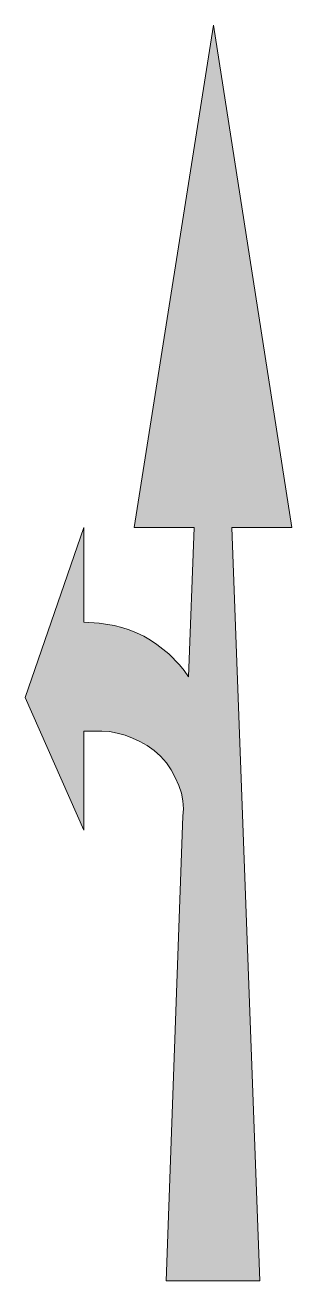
# Model space of a CAD drawing. Header units: metres. Extents: x 171 to 228, y 7 to 277.
import ezdxf

# ---------------------------------------------------------------- set-up
doc = ezdxf.new("R2010")
doc.units = ezdxf.units.M
doc.layers.add('FILL_WHITE_FFFFFF', color=7, linetype='Continuous', true_color=0xffffff)

msp = doc.modelspace()

# ---------------------------------------------------------------- hatches: boundary and pattern name
at = {"layer": 'FILL_WHITE_FFFFFF', "true_color": 0xffffff}
h = msp.add_hatch(color=7, dxfattribs=at)
h.dxf.hatch_style = 1
h.paths.add_polyline_path([(183.15, 148.65), (186.47, 148.48), (189.71, 147.94), (191.31, 147.52), (192.9, 147), (194.47, 146.38), (196.05, 145.65), (197.48, 144.82), (198.86, 143.91), (201.41, 141.86), (203.69, 139.53), (204.71, 138.27), (205.65, 136.95), (206.85, 169.05), (193.95, 169.05), (211.05, 277.05), (227.85, 169.05), (214.95, 169.05), (220.95, 7.05), (200.85, 7.05), (204.45, 106.95), (204.56, 108.57), (204.45, 110.25), (204.11, 111.93), (203.55, 113.55), (202.81, 115.29), (201.94, 116.93), (200.89, 118.44), (199.65, 119.85), (198.25, 121.09), (196.76, 122.14), (195.22, 123.01), (193.65, 123.75), (192.03, 124.36), (190.35, 124.84), (188.67, 125.14), (187.05, 125.25), (183.15, 125.25), (183.15, 103.95), (170.55, 132.45), (183.15, 169.05), (183.15, 148.65)])

# ---------------------------------------------------------------- linework, layer by layer
at = {"layer": 'FILL_WHITE_FFFFFF', "lineweight": 0, "true_color": 0xffffff}
msp.add_lwpolyline([(183.15, 148.65), (186.47, 148.48), (189.71, 147.94), (191.31, 147.52), (192.9, 147), (194.47, 146.38), (196.05, 145.65), (197.48, 144.82), (198.86, 143.91), (201.41, 141.86), (203.69, 139.53), (204.71, 138.27), (205.65, 136.95), (206.85, 169.05), (193.95, 169.05), (211.05, 277.05), (227.85, 169.05), (214.95, 169.05), (220.95, 7.05), (200.85, 7.05), (204.45, 106.95), (204.56, 108.57), (204.45, 110.25), (204.11, 111.93), (203.55, 113.55), (202.81, 115.29), (201.94, 116.93), (200.89, 118.44), (199.65, 119.85), (198.25, 121.09), (196.76, 122.14), (195.22, 123.01), (193.65, 123.75), (192.03, 124.36), (190.35, 124.84), (188.67, 125.14), (187.05, 125.25), (183.15, 125.25), (183.15, 103.95), (170.55, 132.45), (183.15, 169.05)], close=True, dxfattribs=at)

doc.saveas('drawing.dxf')
